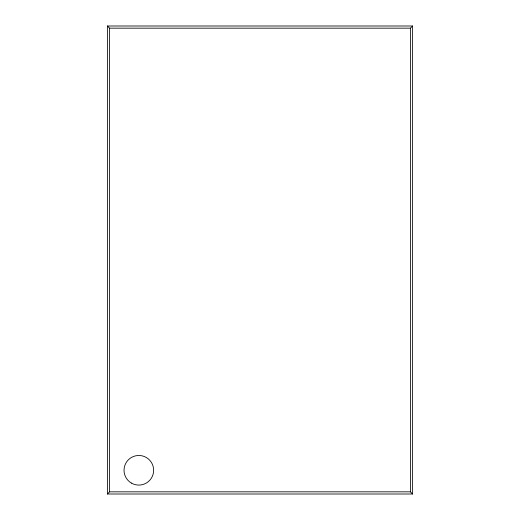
<?xml version="1.0" encoding="UTF-8"?>
<svg xmlns="http://www.w3.org/2000/svg" width="520" height="520" viewBox="0 0 520 520"><rect width="100%" height="100%" fill="white"/><g stroke="black" fill="none" stroke-linecap="round" stroke-linejoin="round"><path stroke-width="0.78" d="M412.607 494L410.443 491.829L410.443 28.171L412.607 26L107.393 26L107.393 494L412.607 494L412.607 26M107.393 494L109.558 491.829L109.558 28.171L107.393 26M109.558 28.171L410.443 28.171M109.558 491.829L410.443 491.829M131.437 483.1A14.8 14.8 0 0 0 153.641 470.275A14.8 14.8 0 0 0 131.437 457.457A14.8 14.8 0 0 0 131.437 483.1"/></g></svg>
